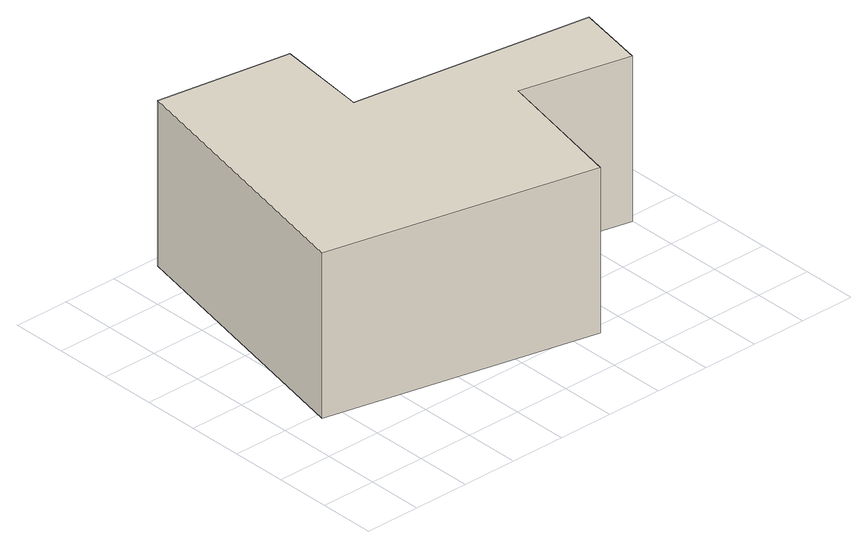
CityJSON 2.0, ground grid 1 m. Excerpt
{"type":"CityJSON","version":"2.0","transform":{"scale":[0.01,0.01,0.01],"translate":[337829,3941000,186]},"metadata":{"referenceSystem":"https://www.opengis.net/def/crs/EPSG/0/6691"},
"CityObjects":{
"building1":{"type":"Building","attributes":{"usage":"411","storeysAboveGround":2,"BuildingIDAttribute.prefecture":"14","BuildingIDAttribute.city":"14151","BuildingDetailAttribute.totalFloorArea":18.23,"BuildingDetailAttribute.buildingFootprintArea":9.12,"BuildingDetailAttribute.buildingStructureType":"601","BuildingDetailAttribute.buildingStructureOrgType":"1","BuildingDetailAttribute.orgUsage":"10","BuildingDetailAttribute.surveyYear":2015,"BuildingLandSlideRiskAttribute.description":"1","BuildingLandSlideRiskAttribute.areaType":"1"},"geometry":[{"type":"Solid","lod":"1","boundaries":[[[[0,1,2,3,4,5,6,7]],[[6,8,9,7]],[[5,10,8,6]],[[4,11,10,5]],[[3,12,11,4]],[[2,13,12,3]],[[1,14,13,2]],[[0,15,14,1]],[[7,9,15,0]],[[8,10,11,12,13,14,15,9]]]]}]}
},
"vertices":[
[174,682,97],[415,646,97],[393,476,97],[825,415,97],[799,287,97],[602,331,97],[547,83,97],[66,188,97],[547,83,397],[66,188,397],[602,331,397],[799,287,397],[825,415,397],[393,476,397],[415,646,397],[174,682,397]
]}
